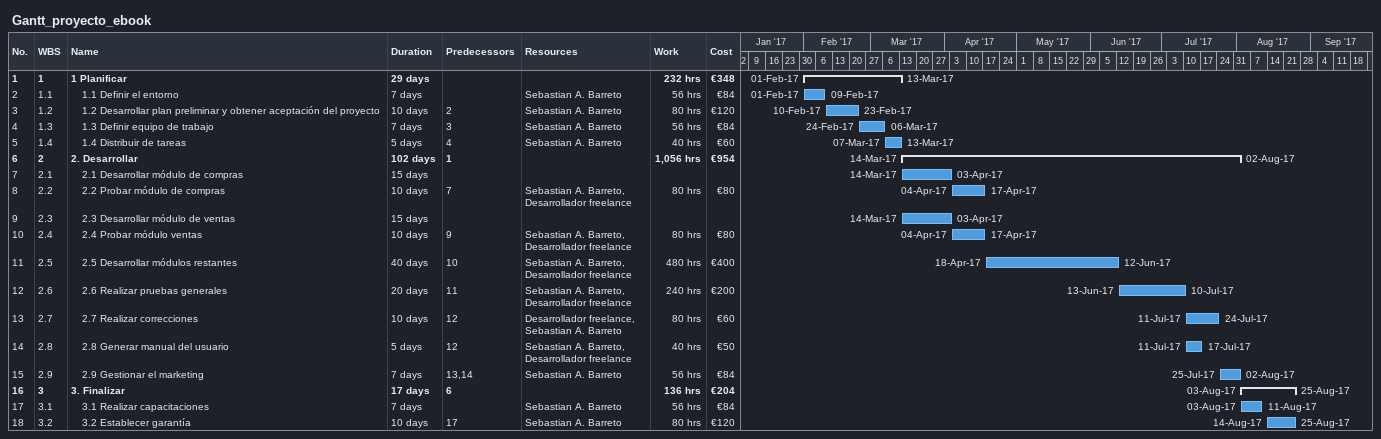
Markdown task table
Gantt_proyecto_ebook

| ID | WBS | Task | Duration | Start | Finish | Predecessors | Resources | Work (h) | Cost (€) |
|---|---|---|---|---|---|---|---|---|---|
| 1 | 1 | **1 Planificar** | 29d | 2017-02-01 | 2017-03-13 |  |  | 232 | 348 |
| 2 | 1.1 | 1.1 Definir el entorno | 7d | 2017-02-01 | 2017-02-09 |  | Sebastian A. Barreto | 56 | 84 |
| 3 | 1.2 | 1.2 Desarrollar plan preliminar y obtener aceptación del proyecto | 10d | 2017-02-10 | 2017-02-23 | 2 | Sebastian A. Barreto | 80 | 120 |
| 4 | 1.3 | 1.3 Definir equipo de trabajo | 7d | 2017-02-24 | 2017-03-06 | 3 | Sebastian A. Barreto | 56 | 84 |
| 5 | 1.4 | 1.4 Distribuir de tareas | 5d | 2017-03-07 | 2017-03-13 | 4 | Sebastian A. Barreto | 40 | 60 |
| 6 | 2 | **2. Desarrollar** | 102d | 2017-03-14 | 2017-08-02 | 1 |  | 1056 | 954 |
| 7 | 2.1 | 2.1 Desarrollar módulo de compras | 15d | 2017-03-14 | 2017-04-03 |  |  |  |  |
| 8 | 2.2 | 2.2 Probar módulo de compras | 10d | 2017-04-04 | 2017-04-17 | 7 | Sebastian A. Barreto, Desarrollador freelance | 80 | 80 |
| 9 | 2.3 | 2.3 Desarrollar módulo de ventas | 15d | 2017-03-14 | 2017-04-03 |  |  |  |  |
| 10 | 2.4 | 2.4 Probar módulo ventas | 10d | 2017-04-04 | 2017-04-17 | 9 | Sebastian A. Barreto, Desarrollador freelance | 80 | 80 |
| 11 | 2.5 | 2.5 Desarrollar módulos restantes | 40d | 2017-04-18 | 2017-06-12 | 10 | Sebastian A. Barreto, Desarrollador freelance | 480 | 400 |
| 12 | 2.6 | 2.6 Realizar pruebas generales | 20d | 2017-06-13 | 2017-07-10 | 11 | Sebastian A. Barreto, Desarrollador freelance | 240 | 200 |
| 13 | 2.7 | 2.7 Realizar correcciones | 10d | 2017-07-11 | 2017-07-24 | 12 | Desarrollador freelance, Sebastian A. Barreto | 80 | 60 |
| 14 | 2.8 | 2.8 Generar manual del usuario | 5d | 2017-07-11 | 2017-07-17 | 12 | Sebastian A. Barreto, Desarrollador freelance | 40 | 50 |
| 15 | 2.9 | 2.9 Gestionar el marketing | 7d | 2017-07-25 | 2017-08-02 | 13, 14 | Sebastian A. Barreto | 56 | 84 |
| 16 | 3 | **3. Finalizar** | 17d | 2017-08-03 | 2017-08-25 | 6 |  | 136 | 204 |
| 17 | 3.1 | 3.1 Realizar capacitaciones | 7d | 2017-08-03 | 2017-08-11 |  | Sebastian A. Barreto | 56 | 84 |
| 18 | 3.2 | 3.2 Establecer garantía | 10d | 2017-08-14 | 2017-08-25 | 17 | Sebastian A. Barreto | 80 | 120 |
